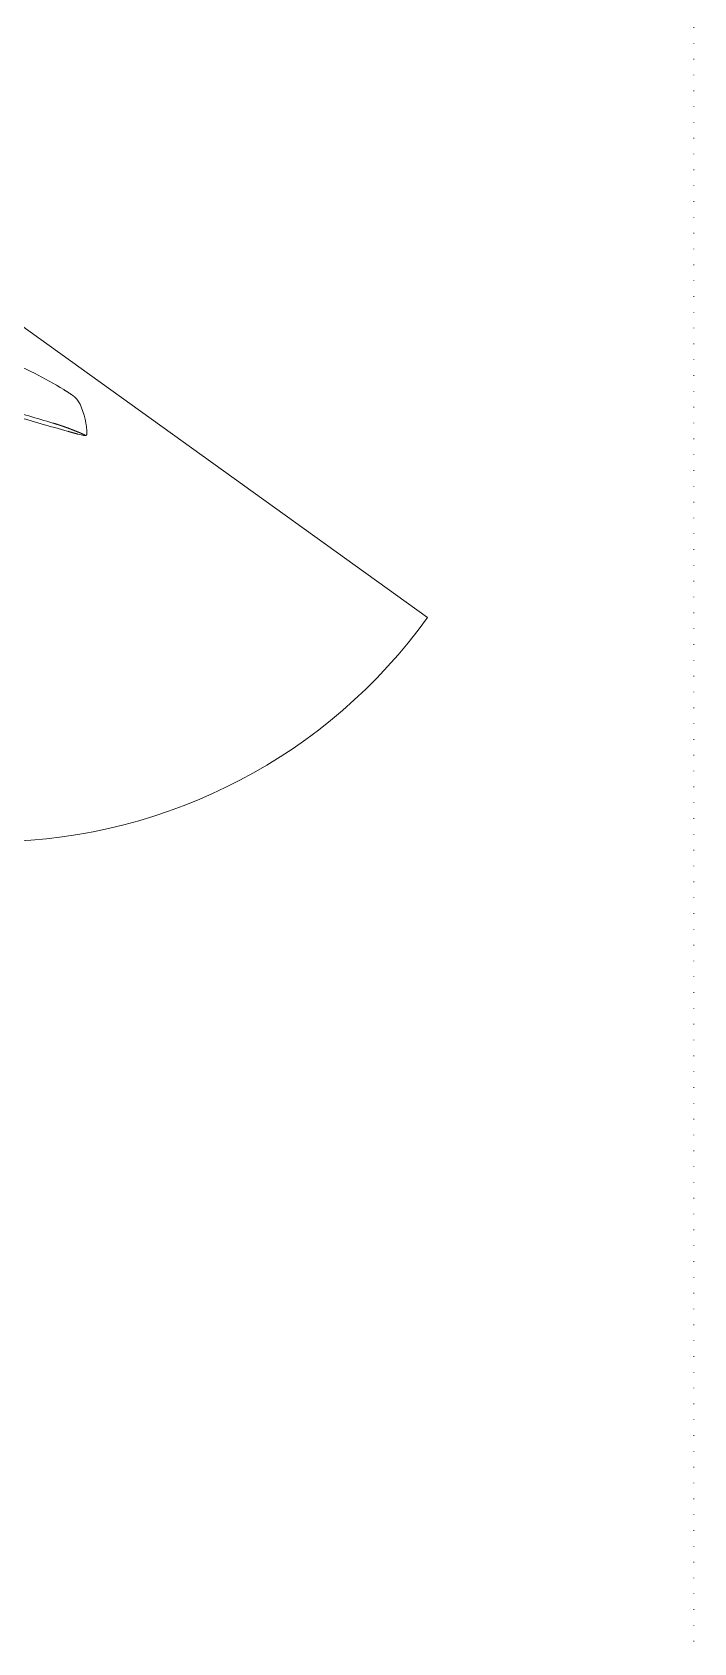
# Model space of a CAD drawing. Extents: x -1073 to 35213, y -1180 to 6950.
# Drawn here: x 18346.1 to 18480.8, y 1190.8 to 1519.1 of the extents above; entities that cross this region are included whole.
import ezdxf

# ---------------------------------------------------------------- set-up
doc = ezdxf.new("R2010")
doc.units = 0
doc.header["$LTSCALE"] = 25
doc.linetypes.add('DOT2', pattern=[0.125, 0, -0.125])
doc.layers.get('0').update_dxf_attribs({"color": 9, "lineweight": 9})
doc.layers.add('04', color=9, linetype='Continuous', lineweight=9)
doc.layers.add('20', color=9, linetype='DOT2', lineweight=9)

# ---------------------------------------------------------------- blocks, each defined once
blk = doc.blocks.new('p-araba-polo')
blk.add_line((1.2434, -0.7769), (1.8845, -1.6687))
at = {"flags": 128}
blk.add_lwpolyline([(1.5137, -0.9707), (1.5136, -0.9695), (1.5134, -0.9681)], dxfattribs=at)
blk.add_arc((1.2434, -0.7769), 1.0984, 305.7081, 359.024)
for points, degree in [([(1.3581, -0.8058), (1.3759, -0.8479), (1.3959, -0.8891), (1.4202, -0.9276)], 3), ([(1.4882, -0.9052), (1.4785, -0.8731), (1.4689, -0.8405), (1.4597, -0.8079)], 3), ([(1.5054, -0.937), (1.4952, -0.9003), (1.4846, -0.8634), (1.474, -0.8265)], 3), ([(1.4882, -0.9052), (1.4901, -0.9113), (1.4914, -0.9158), (1.4931, -0.9211), (1.495, -0.9267), (1.4964, -0.9304), (1.4978, -0.9343), (1.4991, -0.9376)], 7), ([(1.4882, -0.9052), (1.4882, -0.9052), (1.4882, -0.9052), (1.4882, -0.9052)], 3), ([(1.4882, -0.9052), (1.4882, -0.9052), (1.4882, -0.9052), (1.4882, -0.9052)], 3), ([(1.4496, -0.9605), (1.4386, -0.9555), (1.4345, -0.9495), (1.4302, -0.9441), (1.4257, -0.9363), (1.4202, -0.9276)], 5), ([(1.4202, -0.9276), (1.4202, -0.9277), (1.4203, -0.9277), (1.4203, -0.9278)], 3), ([(1.4203, -0.9278), (1.4203, -0.9278), (1.4202, -0.9277), (1.4202, -0.9277), (1.4202, -0.9277), (1.4202, -0.9276)], 5), ([(1.4295, -0.9406), (1.4295, -0.9407), (1.4296, -0.9408), (1.4297, -0.9409)], 3), ([(1.4296, -0.9409), (1.4296, -0.9408), (1.4295, -0.9407), (1.4295, -0.9406)], 3), ([(1.4991, -0.9376), (1.499, -0.9371), (1.4986, -0.9368), (1.4981, -0.9366)], 3), ([(1.4984, -0.9396), (1.4984, -0.9396), (1.4984, -0.9396), (1.4984, -0.9396), (1.4984, -0.9396), (1.4984, -0.9396)], 5), ([(1.4988, -0.937), (1.4989, -0.9372), (1.499, -0.9374), (1.4991, -0.9376)], 3), ([(1.5119, -0.9689), (1.5104, -0.9659), (1.5088, -0.9621), (1.5069, -0.9576), (1.505, -0.9529), (1.5031, -0.948), (1.5011, -0.9429), (1.4991, -0.9376)], 7), ([(1.5054, -0.9369), (1.5055, -0.937), (1.5053, -0.9371), (1.5048, -0.9369)], 3), ([(1.5108, -0.9561), (1.5101, -0.9537), (1.5094, -0.9511), (1.5087, -0.9484), (1.5079, -0.9456), (1.5071, -0.9428), (1.5063, -0.9399), (1.5054, -0.9369)], 7), ([(1.45, -0.961), (1.4499, -0.9609), (1.4497, -0.9608), (1.4496, -0.9605)], 3), ([(1.4496, -0.9605), (1.4497, -0.9607), (1.4498, -0.9608), (1.4498, -0.9609), (1.4499, -0.9609), (1.45, -0.961)], 5), ([(1.4499, -0.9609), (1.4693, -0.9696), (1.4905, -0.9751), (1.5118, -0.9747)], 3), ([(1.5134, -0.9681), (1.5131, -0.9657), (1.5123, -0.9616), (1.5108, -0.9563)], 3), ([(1.5119, -0.9689), (1.5119, -0.9689), (1.5119, -0.9689), (1.512, -0.9689), (1.512, -0.9689), (1.512, -0.9689)], 5), ([(1.512, -0.9689), (1.512, -0.9689), (1.512, -0.9689), (1.512, -0.9689), (1.5119, -0.9689), (1.5119, -0.9689), (1.5119, -0.9689), (1.5119, -0.9689)], 7), ([(1.5119, -0.9747), (1.5141, -0.9734), (1.5135, -0.972), (1.5137, -0.9707)], 3), ([(1.5126, -0.9702), (1.5125, -0.97), (1.5124, -0.9698), (1.5123, -0.9697), (1.5122, -0.9695), (1.5121, -0.9693), (1.5121, -0.9691), (1.512, -0.9689)], 7), ([(1.512, -0.9689), (1.5121, -0.9691), (1.5121, -0.9693), (1.5122, -0.9695), (1.5123, -0.9697), (1.5124, -0.9699), (1.5125, -0.97), (1.5126, -0.9702)], 7), ([(1.5126, -0.9702), (1.5129, -0.9708), (1.5132, -0.9712), (1.5134, -0.9714), (1.5136, -0.9714), (1.5137, -0.9712), (1.5137, -0.9707), (1.5136, -0.97)], 7)]:
    blk.add_open_spline(points, degree=degree)
for points, knots in [([(1.4494, -0.9597), (1.4494, -0.9597), (1.4494, -0.9597), (1.4494, -0.9597), (1.4494, -0.9597), (1.4494, -0.9597), (1.4494, -0.9597)], [0, 0, 0, 0, 1, 1, 1, 1.000001, 1.000001, 1.000001, 1.000001]), ([(1.4495, -0.9599), (1.4495, -0.9599), (1.4495, -0.9599), (1.4495, -0.9599), (1.4495, -0.9599), (1.4495, -0.9599), (1.4495, -0.9599)], [0, 0, 0, 0, 1, 1, 1, 1.000001, 1.000001, 1.000001, 1.000001]), ([(1.4495, -0.9599), (1.4495, -0.9599), (1.4495, -0.9599), (1.4495, -0.9599), (1.4495, -0.9599), (1.4495, -0.9599), (1.4495, -0.9599)], [0, 0, 0, 0, 1, 1, 1, 1.000001, 1.000001, 1.000001, 1.000001]), ([(1.4495, -0.9602), (1.4495, -0.9602), (1.4495, -0.9602), (1.4495, -0.9602), (1.4495, -0.9602), (1.4495, -0.9602), (1.4495, -0.9602)], [0, 0, 0, 0, 1, 1, 1, 1, 1, 1, 1]), ([(1.4495, -0.9603), (1.4495, -0.9603), (1.4495, -0.9603), (1.4495, -0.9603), (1.4495, -0.9603), (1.4495, -0.9603), (1.4495, -0.9603)], [0, 0, 0, 0, 1, 1, 1, 1, 1, 1, 1]), ([(1.4497, -0.9607), (1.4497, -0.9607), (1.4497, -0.9607), (1.4497, -0.9607), (1.4497, -0.9607), (1.4497, -0.9607), (1.4497, -0.9607)], [0, 0, 0, 0, 1, 1, 1, 1.000001, 1.000001, 1.000001, 1.000001])]:
    blk.add_open_spline(points, degree=3, knots=knots)

msp = doc.modelspace()

# ---------------------------------------------------------------- linework, layer by layer
at = {"layer": '20'}
msp.add_lwpolyline([(18480.84, 394.5), (18480.84, 3110.5)], dxfattribs=at)

# ---------------------------------------------------------------- block references
at = {"layer": '04', "xscale": -100, "yscale": 100, "zscale": 100, "rotation": 90}
msp.add_blockref('p-araba-polo', (18259.73, 1588.27), dxfattribs=at)

doc.saveas('drawing.dxf')
